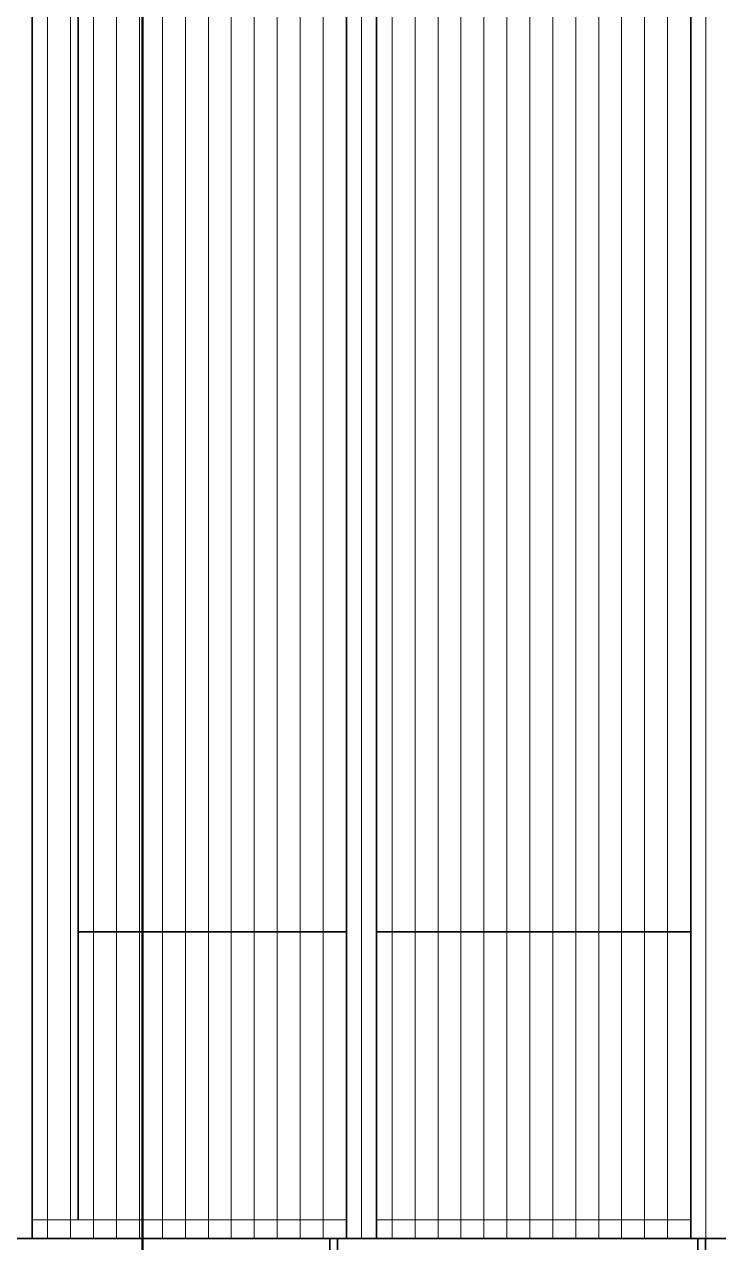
# Model space of a CAD drawing. Header units: millimetres. Extents: x -153298 to 620751, y -313239 to 250031.
# Drawn here: x 8473 to 10737, y -305529 to -301555 of the extents above; entities that cross this region are included whole.
import ezdxf

# ---------------------------------------------------------------- set-up
doc = ezdxf.new("R2010")
doc.units = ezdxf.units.MM
doc.linetypes.add('DPA_Hidden 50', pattern=[3, 2, -1])
for name, color, linetype, lineweight in [('A-ANNO-SYMB', 3, 'Continuous', 9), ('A-GENM', 1, 'Continuous', 9), ('A-GLAZ-CURT', 2, 'Continuous', 9), ('I-WALL-E', 2, 'Continuous', 35), ('WALL-E', 2, 'Continuous', 35)]:
    doc.layers.add(name, color=color, linetype=linetype, lineweight=lineweight)

# ---------------------------------------------------------------- blocks, each defined once
blk = doc.blocks.new('DPA_CP_Entrance Louver Grill Vertical Z - Louver Grill Vertical Z-18397856-2140-01 ENTRANCE 1 ELEVATION 2')
at = {"layer": 'A-GLAZ-CURT'}
for p, q in [((-13975.4, 113945.1), (-13975.4, 105550)), ((-13975.4, 105550), (-13975.4, 113945.1)), ((-13975.4, 105550), (-13975.4, 113945.1)), ((-13975.4, 113150), (-13975.4, 106550)), ((-13975.4, 105550), (-13975.4, 105610)), ((-13975.4, 105610), (-13975.4, 105550)), ((-13925.4, 105550), (-13975.4, 105550)), ((-13927.4, 105550), (-13975.4, 105550)), ((-13975.4, 105550), (-13925.4, 105550)), ((-12852, 105550), (-13975.4, 105550)), ((-13975.4, 105550), (-12852, 105550))]:
    blk.add_line(p, q, dxfattribs=at)
blk = doc.blocks.new('DPA_CP_Entrance Louver Grill Vertical Z - Louver Grill Vertical Z-V439-2140-01 ENTRANCE 1 ELEVATION 2')
at = {"layer": 'A-GLAZ-CURT'}
for p, q in [((-16174, 105550), (-16174, 113945.1)), ((-16174, 105550), (-16174, 113945.1)), ((-16172, 105550), (-16172, 113945.1)), ((-16172, 113945.1), (-16172, 105550)), ((-15148.7, 105550), (-15148.7, 113945.1)), ((-15148.7, 113945.1), (-15148.7, 105550)), ((-15146.7, 113945.1), (-15146.7, 105550)), ((-15146.7, 113945.1), (-15146.7, 105550)), ((-15098.7, 105550), (-15098.7, 113945.1)), ((-15098.7, 113945.1), (-15098.7, 105550)), ((-15098.7, 113945.1), (-15098.7, 105550)), ((-16172, 105610), (-16172, 113895.1)), ((-15148.7, 113895.1), (-15148.7, 105610)), ((-15148.7, 113150), (-15148.7, 106550)), ((-15098.7, 113150), (-15098.7, 106550)), ((-16172, 105610), (-15148.7, 105610)), ((-16172, 105610), (-15148.7, 105610)), ((-15098.7, 105550), (-15098.7, 105610)), ((-15098.7, 105610), (-15098.7, 105550)), ((-16172, 105550), (-16222, 105550)), ((-16174, 105550), (-16222, 105550)), ((-16222, 105550), (-16172, 105550)), ((-15098.7, 105550), (-16222, 105550)), ((-16222, 105550), (-15098.7, 105550)), ((-16172, 105550), (-16174, 105550)), ((-15098.7, 105550), (-15148.7, 105550)), ((-15148.7, 105550), (-15098.7, 105550)), ((-15146.7, 105550), (-15148.7, 105550)), ((-15098.7, 105550), (-15146.7, 105550))]:
    blk.add_line(p, q, dxfattribs=at)
blk = doc.blocks.new('DPA_CP_Entrance Louver Grill Vertical Z - Louver Grill Vertical Z-V474-2140-01 ENTRANCE 1 ELEVATION 2')
at = {"layer": 'A-GLAZ-CURT'}
for p, q in [((-15098.7, 113945.1), (-15098.7, 105550)), ((-15098.7, 105550), (-15098.7, 113945.1)), ((-15098.7, 105550), (-15098.7, 113945.1)), ((-15050.7, 105550), (-15050.7, 113945.1)), ((-15050.7, 105550), (-15050.7, 113945.1)), ((-15048.7, 105550), (-15048.7, 113945.1)), ((-15048.7, 113945.1), (-15048.7, 105550)), ((-14025.4, 105550), (-14025.4, 113945.1)), ((-14025.4, 113945.1), (-14025.4, 105550)), ((-14023.4, 113945.1), (-14023.4, 105550)), ((-14023.4, 113945.1), (-14023.4, 105550)), ((-13975.4, 105550), (-13975.4, 113945.1)), ((-13975.4, 113945.1), (-13975.4, 105550)), ((-13975.4, 113945.1), (-13975.4, 105550)), ((-15048.7, 105610), (-15048.7, 113895.1)), ((-14025.4, 113895.1), (-14025.4, 105610)), ((-15098.7, 113150), (-15098.7, 106550)), ((-15048.7, 113150), (-15048.7, 106550)), ((-14025.4, 113150), (-14025.4, 106550)), ((-13975.4, 113150), (-13975.4, 106550)), ((-15098.7, 105550), (-15098.7, 105610)), ((-15098.7, 105610), (-15098.7, 105550)), ((-15048.7, 105610), (-14025.4, 105610)), ((-15048.7, 105610), (-14025.4, 105610)), ((-13975.4, 105550), (-13975.4, 105610)), ((-13975.4, 105610), (-13975.4, 105550)), ((-15048.7, 105550), (-15098.7, 105550)), ((-15050.7, 105550), (-15098.7, 105550)), ((-15098.7, 105550), (-15048.7, 105550)), ((-13975.4, 105550), (-15098.7, 105550)), ((-15098.7, 105550), (-13975.4, 105550)), ((-15048.7, 105550), (-15050.7, 105550)), ((-13975.4, 105550), (-14025.4, 105550)), ((-14025.4, 105550), (-13975.4, 105550)), ((-14023.4, 105550), (-14025.4, 105550)), ((-13975.4, 105550), (-14023.4, 105550))]:
    blk.add_line(p, q, dxfattribs=at)
blk = doc.blocks.new('GM_Louver Grill Vertical Z - Z Profile-V478-2140-01 ENTRANCE 1 ELEVATION 2')
at = {"layer": 'A-GENM'}
blk.add_line((-13800.5, 105550), (-13800.5, 113945.1), dxfattribs=at)

msp = doc.modelspace()

# ---------------------------------------------------------------- linework, layer by layer
at = {"color": 6}
msp.add_lwpolyline([(11947.7281, -297117.5653), (8497.1524, -297117.5653), (8497.1524, -305514.7103), (11947.7281, -305514.7103)], close=True, dxfattribs=at)
at = {"layer": 'A-ANNO-SYMB', "linetype": 'DPA_Hidden 50', "lineweight": 50}
msp.add_line((8858.9387, -305663.4811), (8858.9387, -296351.0671), dxfattribs=at)
at = {"layer": 'I-WALL-E'}
for p, q in [((8649.1524, -305454.7103), (8649.1524, -297169.5898)), ((8649.1524, -297169.5898), (8649.1524, -305454.7103)), ((8449.1524, -305514.7103), (11819.1524, -305514.7103)), ((9469.1524, -305514.7103), (8449.1524, -305514.7103)), ((9469.1524, -309614.7103), (9469.1524, -305514.7103)), ((9469.1524, -305514.7103), (9494.1524, -305514.7103)), ((9469.1524, -305514.7103), (9469.1524, -309614.7103)), ((9494.1524, -305514.7103), (9494.1524, -309614.7103)), ((10669.1524, -305514.7103), (9494.1524, -305514.7103)), ((9494.1524, -309614.7103), (9494.1524, -305514.7103)), ((10669.1524, -309614.7103), (10669.1524, -305514.7103)), ((10669.1524, -305514.7103), (10694.1524, -305514.7103)), ((10669.1524, -305514.7103), (10669.1524, -309614.7103)), ((11819.1524, -305514.7103), (10694.1524, -305514.7103)), ((10694.1524, -305514.7103), (10694.1524, -309614.7103)), ((10694.1524, -309614.7103), (10694.1524, -305514.7103))]:
    msp.add_line(p, q, dxfattribs=at)
at = {"layer": 'WALL-E'}
for p, q in [((8649.1524, -305454.7103), (8649.1524, -297169.5898)), ((8649.1524, -297914.7103), (8649.1524, -304514.7103)), ((8649.1524, -305454.7103), (8649.1524, -304514.7103)), ((8649.1524, -304514.7103), (9522.4857, -304514.7103)), ((9522.4857, -304514.7103), (8649.1524, -304514.7103)), ((9622.4857, -304514.7103), (10645.819, -304514.7103)), ((10645.819, -304514.7103), (9622.4857, -304514.7103))]:
    msp.add_line(p, q, dxfattribs=at)

# ---------------------------------------------------------------- block references
at = {"layer": 'A-GENM'}
for p in [(22349.6344, -411064.7103), (22424.5062, -411064.7103), (22499.378, -411064.7103), (22574.2498, -411064.7103), (22649.1216, -411064.7103), (22723.9934, -411064.7103), (22798.8652, -411064.7103), (22873.737, -411064.7103), (22948.6088, -411064.7103), (23023.4806, -411064.7103), (23098.3524, -411064.7103), (23173.2242, -411064.7103), (23248.096, -411064.7103), (23322.9678, -411064.7103), (23472.9678, -411064.7103), (23547.8396, -411064.7103), (23622.7114, -411064.7103), (23697.5832, -411064.7103), (23772.455, -411064.7103), (23847.3267, -411064.7103), (23922.1985, -411064.7103), (23997.0703, -411064.7103), (24071.9421, -411064.7103), (24146.8139, -411064.7103), (24221.6857, -411064.7103), (24296.5575, -411064.7103), (24371.4293, -411064.7103), (24446.3011, -411064.7103)]:
    msp.add_blockref('GM_Louver Grill Vertical Z - Z Profile-V478-2140-01 ENTRANCE 1 ELEVATION 2', p, dxfattribs=at)
at = {"layer": 'A-GLAZ-CURT'}
for name in ['DPA_CP_Entrance Louver Grill Vertical Z - Louver Grill Vertical Z-V439-2140-01 ENTRANCE 1 ELEVATION 2', 'DPA_CP_Entrance Louver Grill Vertical Z - Louver Grill Vertical Z-V474-2140-01 ENTRANCE 1 ELEVATION 2', 'DPA_CP_Entrance Louver Grill Vertical Z - Louver Grill Vertical Z-18397856-2140-01 ENTRANCE 1 ELEVATION 2']:
    msp.add_blockref(name, (24671.1729, -411064.7103), dxfattribs=at)

doc.saveas('drawing.dxf')
